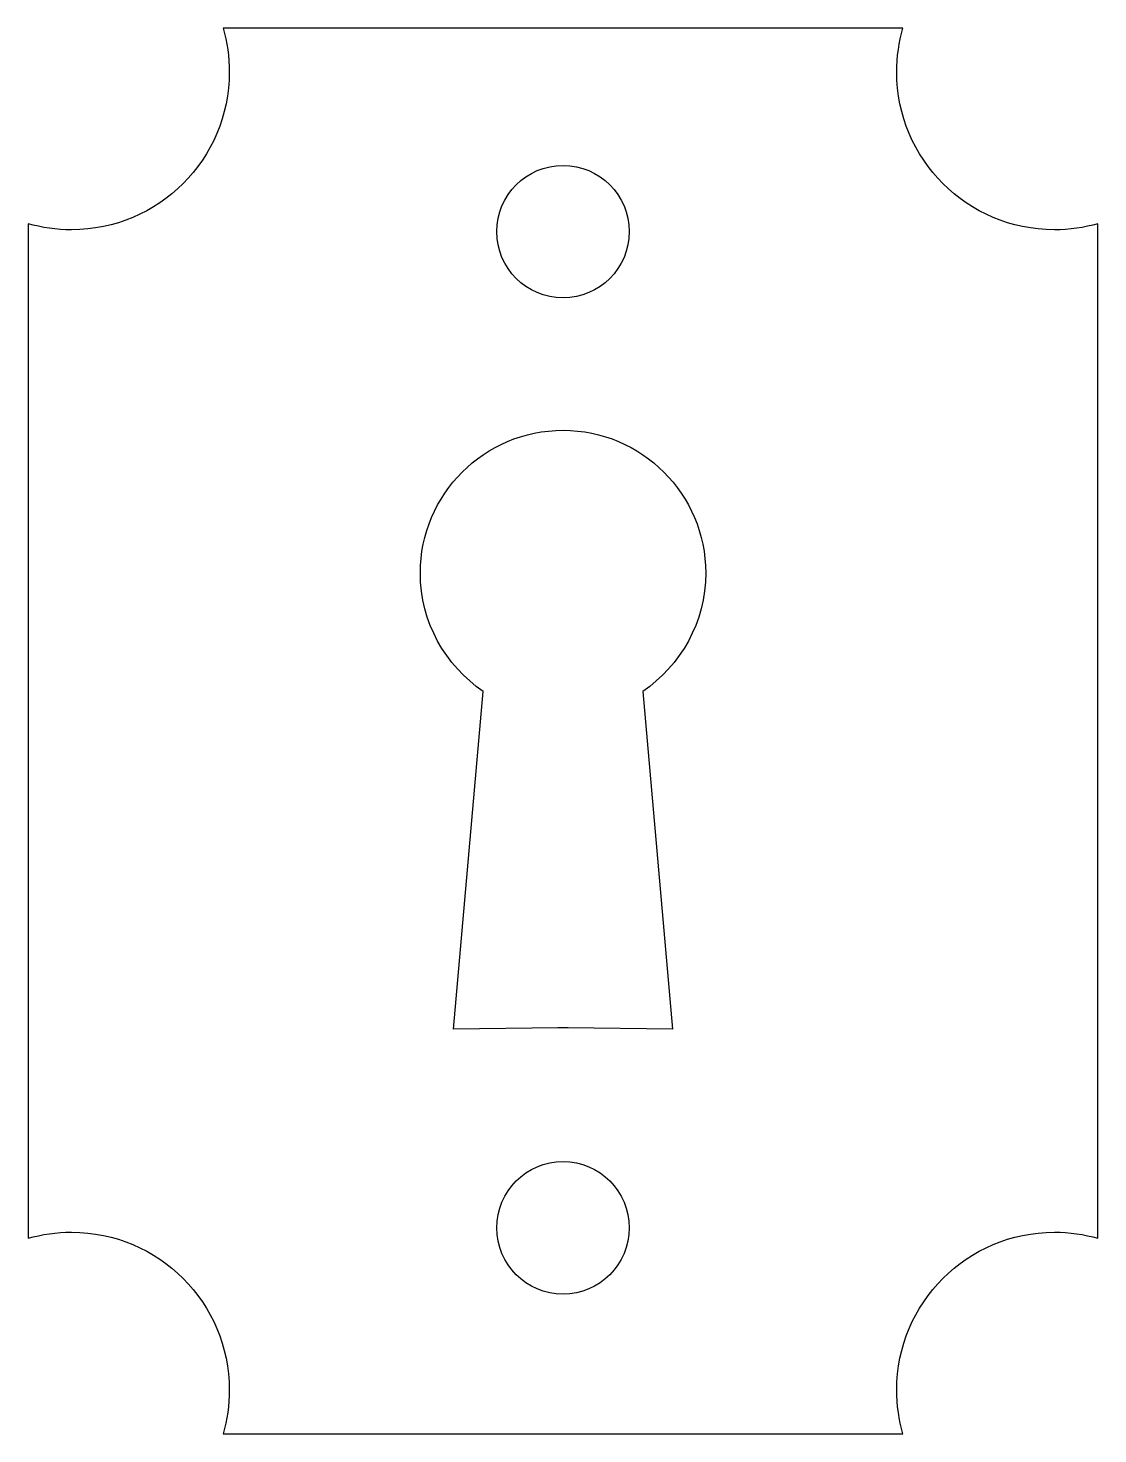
# Model space of a CAD drawing. Header units: centimetres. Extents: x -7 to 7, y -9.1 to 9.1.
import ezdxf

# ---------------------------------------------------------------- set-up
doc = ezdxf.new("R2010")
doc.units = ezdxf.units.CM
doc.header["$MEASUREMENT"] = 0
doc.layers.add('Camada 1', color=7, linetype='Continuous')

msp = doc.modelspace()

# ---------------------------------------------------------------- linework, layer by layer
at = {"layer": 'Camada 1'}
for points, knots in [([(6.9524, -0.00004), (6.9524, -0.00004), (6.9524, -6.59303), (6.9524, -6.59303), (6.9524, -6.59303), (6.77285, -6.54138), (6.58304, -6.51379), (6.38712, -6.51379), (6.38712, -6.51379), (5.25536, -6.51379), (4.33805, -7.43131), (4.33805, -8.56286), (4.33805, -8.56286), (4.33805, -8.76135), (4.36604, -8.95312), (4.41885, -9.13447), (4.41885, -9.13447), (4.41885, -9.13447), (0.00019, -9.13446), (0.00019, -9.13446), (0.00019, -9.13446), (0.00019, -9.13446), (-4.41846, -9.13446), (-4.41846, -9.13446), (-4.41846, -9.13446), (-4.36605, -8.95311), (-4.33766, -8.76132), (-4.33766, -8.56285), (-4.33766, -8.56285), (-4.33766, -7.43128), (-5.25516, -6.51378), (-6.38673, -6.51378), (-6.38673, -6.51378), (-6.58302, -6.51378), (-6.77265, -6.54138), (-6.95241, -6.59302), (-6.95241, -6.59302), (-6.95241, -6.59302), (-6.9524, -0.00004), (-6.9524, -0.00004), (-6.9524, -0.00004), (-6.9524, -0.00004), (-6.9524, 6.59285), (-6.9524, 6.59285), (-6.9524, 6.59285), (-6.77264, 6.54141), (-6.58304, 6.51382), (-6.38672, 6.51382), (-6.38672, 6.51382), (-5.25512, 6.51382), (-4.33765, 7.43124), (-4.33765, 8.56291), (-4.33765, 8.56291), (-4.33765, 8.76129), (-4.36601, 8.95309), (-4.41845, 9.13452), (-4.41845, 9.13452), (-4.41845, 9.13452), (0.00019, 9.13451), (0.00019, 9.13451), (0.00019, 9.13451), (0.00019, 9.13451), (4.41883, 9.13451), (4.41883, 9.13451), (4.41883, 9.13451), (4.36602, 8.95309), (4.33803, 8.76132), (4.33803, 8.5629), (4.33803, 8.5629), (4.33803, 7.43122), (5.25534, 6.51381), (6.3871, 6.51381), (6.3871, 6.51381), (6.58302, 6.51381), (6.77284, 6.54141), (6.95238, 6.59284), (6.95238, 6.59284), (6.95238, 6.59284), (6.95238, -0.00004), (6.95238, -0.00004), (6.95238, -0.00004), (6.95238, -0.00004), (6.9524, -0.00004), (6.9524, -0.00004)], [0, 0, 0, 0, 0.04545455, 0.04545455, 0.04545455, 0.04545455, 0.09090909, 0.09090909, 0.09090909, 0.09090909, 0.13636364, 0.13636364, 0.13636364, 0.13636364, 0.18181818, 0.18181818, 0.18181818, 0.18181818, 0.22727273, 0.22727273, 0.22727273, 0.22727273, 0.27272727, 0.27272727, 0.27272727, 0.27272727, 0.31818182, 0.31818182, 0.31818182, 0.31818182, 0.36363636, 0.36363636, 0.36363636, 0.36363636, 0.40909091, 0.40909091, 0.40909091, 0.40909091, 0.45454545, 0.45454545, 0.45454545, 0.45454545, 0.5, 0.5, 0.5, 0.5, 0.54545455, 0.54545455, 0.54545455, 0.54545455, 0.59090909, 0.59090909, 0.59090909, 0.59090909, 0.63636364, 0.63636364, 0.63636364, 0.63636364, 0.68181818, 0.68181818, 0.68181818, 0.68181818, 0.72727273, 0.72727273, 0.72727273, 0.72727273, 0.77272727, 0.77272727, 0.77272727, 0.77272727, 0.81818182, 0.81818182, 0.81818182, 0.81818182, 0.86363636, 0.86363636, 0.86363636, 0.86363636, 0.90909091, 0.90909091, 0.90909091, 0.90909091, 1, 1, 1, 1]), ([(0.00019, 5.62913), (0.47562, 5.62913), (0.86093, 6.01455), (0.86093, 6.48998), (0.86093, 6.48998), (0.86093, 6.96541), (0.47562, 7.35083), (0.00019, 7.35083), (0.00019, 7.35083), (-0.47521, 7.35083), (-0.86076, 6.96538), (-0.86076, 6.48998), (-0.86076, 6.48998), (-0.86076, 6.01458), (-0.47519, 5.62913), (0.00019, 5.62913)], [0, 0, 0, 0, 0.2, 0.2, 0.2, 0.2, 0.4, 0.4, 0.4, 0.4, 0.6, 0.6, 0.6, 0.6, 1, 1, 1, 1]), ([(0.06641, -3.85724), (0.06641, -3.85724), (1.42388, -3.87359), (1.42388, -3.87359), (1.42388, -3.87359), (1.42388, -3.87359), (1.03619, 0.51529), (1.03619, 0.51529), (1.03619, 0.51529), (1.52972, 0.84848), (1.85436, 1.41299), (1.85436, 2.05329), (1.85436, 2.05329), (1.85436, 3.07733), (1.02415, 3.90754), (0.00021, 3.90754), (0.00021, 3.90754), (-1.02394, 3.90754), (-1.85412, 3.07736), (-1.85412, 2.05329), (-1.85412, 2.05329), (-1.85412, 1.413), (-1.52969, 0.84848), (-1.03616, 0.51529), (-1.03616, 0.51529), (-1.03616, 0.51529), (-1.42367, -3.87359), (-1.42367, -3.87359), (-1.42367, -3.87359), (-1.42367, -3.87359), (-0.06601, -3.85724), (-0.06601, -3.85724), (-0.06601, -3.85724), (-0.06601, -3.85724), (0.06641, -3.85724), (0.06641, -3.85724)], [0, 0, 0, 0, 0.1, 0.1, 0.1, 0.1, 0.2, 0.2, 0.2, 0.2, 0.3, 0.3, 0.3, 0.3, 0.4, 0.4, 0.4, 0.4, 0.5, 0.5, 0.5, 0.5, 0.6, 0.6, 0.6, 0.6, 0.7, 0.7, 0.7, 0.7, 0.8, 0.8, 0.8, 0.8, 1, 1, 1, 1]), ([(0.00019, -7.31757), (0.47562, -7.31757), (0.86093, -6.93205), (0.86093, -6.45664), (0.86093, -6.45664), (0.86093, -5.98121), (0.47562, -5.59569), (0.00019, -5.59569), (0.00019, -5.59569), (-0.47521, -5.59569), (-0.86076, -5.98121), (-0.86076, -6.45664), (-0.86076, -6.45664), (-0.86077, -6.93204), (-0.47519, -7.31757), (0.00019, -7.31757)], [0, 0, 0, 0, 0.2, 0.2, 0.2, 0.2, 0.4, 0.4, 0.4, 0.4, 0.6, 0.6, 0.6, 0.6, 1, 1, 1, 1])]:
    msp.add_open_spline(points, degree=3, knots=knots, dxfattribs=at)

doc.saveas('drawing.dxf')
